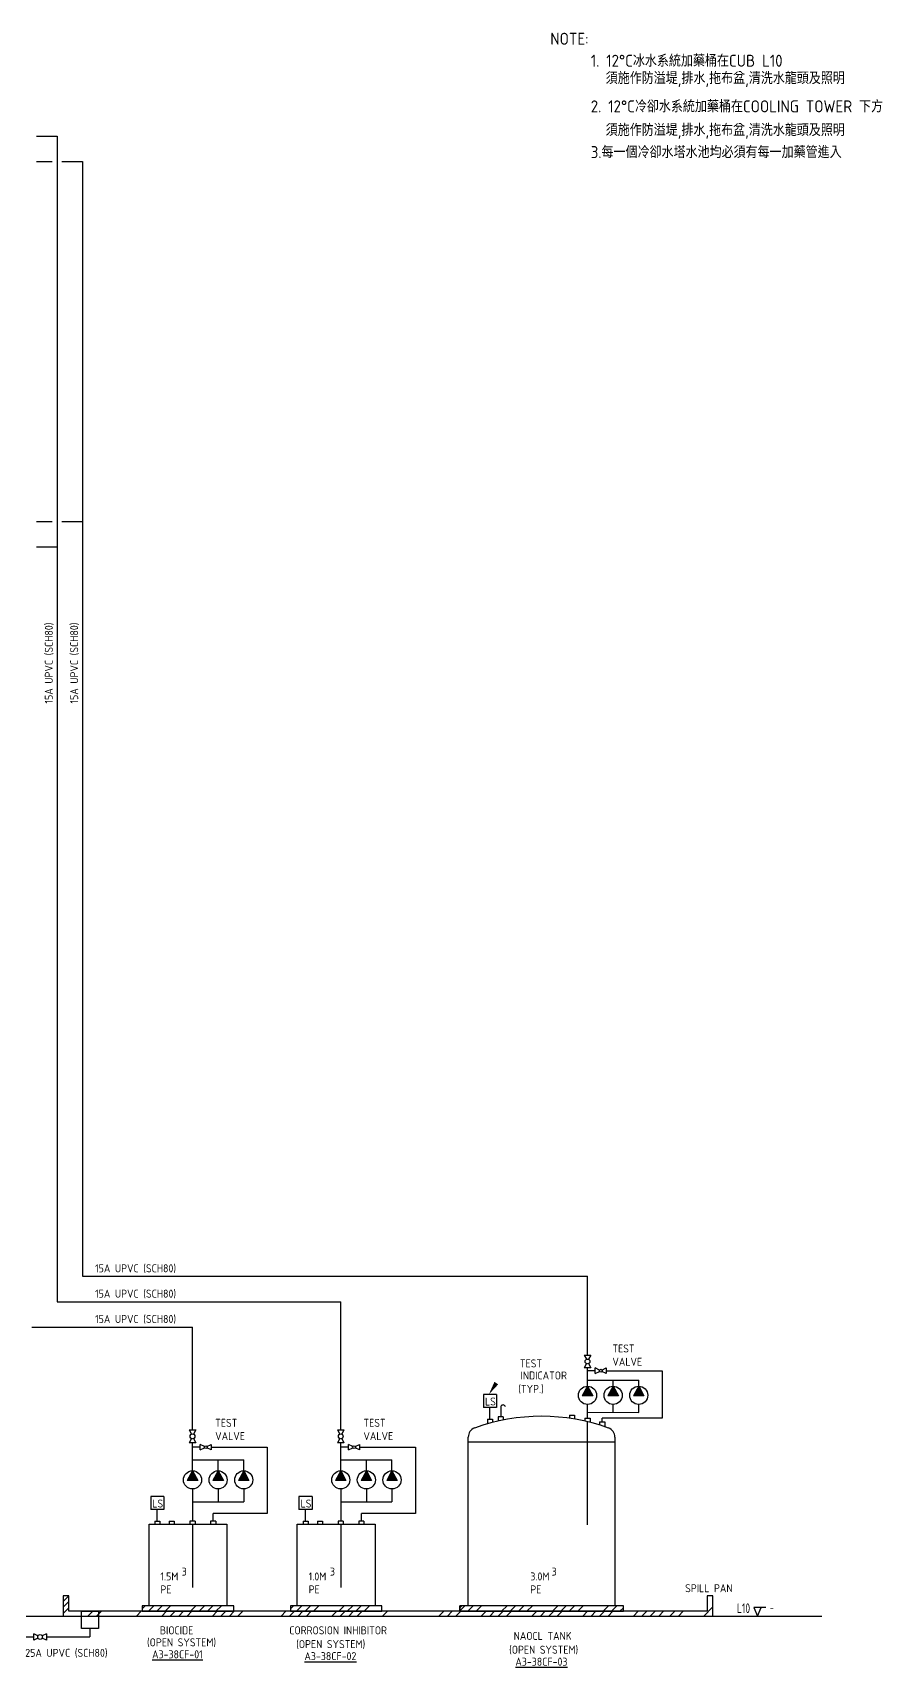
# Model space of a CAD drawing. Header units: millimetres. Extents: x 139 to 715, y 66 to 578.
# Drawn here: x 449 to 715, y 67 to 578 of the extents above; entities that cross this region are included whole.
import ezdxf
from ezdxf.enums import TextEntityAlignment as Align

# ---------------------------------------------------------------- set-up
doc = ezdxf.new("R2010")
doc.units = ezdxf.units.MM
for name, color, linetype in [('BASE', 3, 'Continuous'), ('EQ', 4, 'Continuous'), ('G-ANNO-TEXT', 3, 'Continuous'), ('M-CWTR-COND', 210, 'Continuous'), ('M-CWTR-EQPM', 22, 'Continuous'), ('M-CWTR-TEXT', 3, 'Continuous'), ('M-CWTR-VAVE', 2, 'Continuous'), ('M-DETL-02', 4, 'Continuous'), ('MENOTE', 4, 'Continuous'), ('TEXT', 3, 'Continuous'), ('TX1', 3, 'Continuous')]:
    doc.layers.add(name, color=color, linetype=linetype)
doc.styles.add('AA-TXT', font='isocp.shx', dxfattribs={"bigfont": 'chineset.shx'})

# ---------------------------------------------------------------- blocks, each defined once
blk = doc.blocks.new('RISER-TXT')
at = {"layer": 'G-ANNO-TEXT'}
for p, q in [((-1.15, 2.64), (0, 0)), ((2.6, 2.64), (-1.15, 2.64)), ((0, 0), (1.15, 2.64))]:
    blk.add_line(p, q, dxfattribs=at)
at = {"layer": 'G-ANNO-TEXT', "style": 'AA-TXT', "width": 0.8}
blk.add_attdef('LEVEL', text='', height=3, dxfattribs=at).set_placement((-2.33, 0.96), align=Align.RIGHT)
blk.add_attdef('HIGEHT', (3.82, 1.42), '', height=2.5, dxfattribs=at)
blk = doc.blocks.new('0111B')
at = {"layer": 'M-CWTR-VAVE'}
for p, q in [((0, 4), (0.66, 2.67)), ((0, 4), (2, 4)), ((0.66, 1.33), (0, 0)), ((2, 0), (0, 0)), ((2, 4), (1.34, 2.67)), ((1.34, 1.33), (2, 0))]:
    blk.add_line(p, q, dxfattribs=at)
blk.add_circle((1, 2), 0.75, dxfattribs=at)
blk = doc.blocks.new('MA20D1')
at = {"layer": 'M-CWTR-VAVE'}
for p, q in [((-0.11, 0.06), (-0.5, 0.25)), ((-0.5, -0.25), (-0.5, 0.25)), ((0.11, 0.06), (0.5, 0.25)), ((0.5, 0.25), (0.5, -0.25)), ((-0.5, -0.25), (-0.11, -0.06)), ((0.5, -0.25), (0.11, -0.06))]:
    blk.add_line(p, q, dxfattribs=at)
blk.add_circle((0, 0), 0.128, dxfattribs=at)

msp = doc.modelspace()

# ---------------------------------------------------------------- hatches: boundary and pattern name
at = {"layer": 'M-CWTR-EQPM'}
h = msp.add_hatch(dxfattribs=at)
h.set_pattern_fill('ANSI34', color=252, scale=14.933333, style=0)
h.set_pattern_definition([(45, (168.08, 23.222), (-7.9196, 7.9196), []), (45, (170.72, 23.222), (-7.9196, 7.9196), []), (45, (173.36, 23.222), (-7.9196, 7.9196), []), (45, (176, 23.222), (-7.9196, 7.9196), [])])
h.paths.add_polyline_path([(483.72, 86.36), (483.72, 84.68), (512.27, 84.68), (512.27, 86.36)])
h = msp.add_hatch(dxfattribs=at)
h.set_pattern_fill('ANSI34', color=252, scale=14.933333, style=0)
h.set_pattern_definition([(45, (214.386, 23.222), (-7.9196, 7.9196), []), (45, (217.025, 23.222), (-7.9196, 7.9196), []), (45, (219.665, 23.222), (-7.9196, 7.9196), []), (45, (222.305, 23.222), (-7.9196, 7.9196), [])])
h.paths.add_polyline_path([(530.03, 86.36), (530.03, 84.68), (558.58, 84.68), (558.58, 86.36)])
h = msp.add_hatch(dxfattribs=at)
h.set_pattern_fill('ANSI34', color=252, scale=14.933333, style=0)
h.set_pattern_definition([(45, (214.116, 23.222), (-7.9196, 7.9196), []), (45, (216.756, 23.222), (-7.9196, 7.9196), []), (45, (219.396, 23.222), (-7.9196, 7.9196), []), (45, (222.036, 23.222), (-7.9196, 7.9196), [])])
h.paths.add_polyline_path([(583.37, 86.36), (583.37, 84.68), (582.86, 84.68), (582.86, 86.36)])
h = msp.add_hatch(dxfattribs=at)
h.set_pattern_fill('ANSI34', color=252, scale=14.933333, style=0)
h.set_pattern_definition([(45, (265.231, 23.222), (-7.9196, 7.9196), []), (45, (267.871, 23.222), (-7.9196, 7.9196), []), (45, (270.511, 23.222), (-7.9196, 7.9196), []), (45, (273.151, 23.222), (-7.9196, 7.9196), [])])
h.paths.add_polyline_path([(582.86, 86.36), (582.86, 84.68), (633.98, 84.68), (633.98, 86.36)])

# ---------------------------------------------------------------- linework, layer by layer
at = {"color": 1, "ltscale": 0.1}
for p, q in [((425, 83.16), (459.01, 83.16)), ((661.94, 83.16), (695.94, 83.16))]:
    msp.add_line(p, q, dxfattribs=at)
at = {"layer": 'BASE', "color": 3}
for points in [[(483.72, 86.36), (483.72, 84.68), (512.27, 84.68), (512.27, 86.36)], [(530.03, 86.36), (530.03, 84.68), (558.58, 84.68), (558.58, 86.36)], [(582.86, 86.36), (582.86, 84.68), (582.86, 84.68), (582.86, 86.36)], [(582.86, 86.36), (582.86, 84.68), (633.98, 84.68), (633.98, 86.36)]]:
    msp.add_lwpolyline(points, close=True, dxfattribs=at)
at = {"layer": 'EQ'}
for p, q in [((594.38, 152.4), (590.27, 152.4)), ((590.27, 152.4), (590.27, 148.29)), ((594.38, 148.29), (590.27, 148.29)), ((594.38, 152.4), (594.38, 148.29)), ((486.36, 120.52), (486.36, 116.41)), ((490.47, 120.52), (486.36, 120.52)), ((490.47, 120.52), (490.47, 116.41)), ((532.66, 120.52), (532.66, 116.41)), ((536.77, 120.52), (532.66, 120.52)), ((536.77, 120.52), (536.77, 116.41)), ((490.47, 116.41), (486.36, 116.41)), ((536.77, 116.41), (532.66, 116.41))]:
    msp.add_line(p, q, dxfattribs=at)
at = {"layer": 'M-CWTR-COND'}
for p, q in [((450.67, 545.43), (457.08, 545.43)), ((457.08, 545.43), (457.08, 181.37)), ((450.67, 537.51), (455.58, 537.51)), ((458.58, 537.51), (465, 537.51)), ((465, 537.51), (465, 189.29)), ((450.67, 425.1), (455.58, 425.1)), ((458.58, 425.1), (465, 425.1)), ((450.67, 417.18), (457.08, 417.18)), ((465, 189.29), (622.78, 189.29)), ((622.78, 164.7), (622.78, 189.29)), ((457.08, 181.37), (545.71, 181.37)), ((545.71, 141.3), (545.71, 181.37)), ((449.17, 173.45), (499.4, 173.45)), ((499.4, 141.3), (499.4, 173.45)), ((622.78, 154.95), (622.78, 160.7)), ((625.21, 159.81), (622.78, 159.81)), ((628.62, 159.81), (646.12, 159.81)), ((646.12, 159.81), (646.12, 144.98)), ((622.77, 156.89), (638.78, 156.88)), ((630.78, 154.95), (630.78, 156.88)), ((638.78, 154.95), (638.78, 156.88)), ((592.32, 144.7), (592.32, 148.29)), ((622.77, 144.99), (622.77, 149.29)), ((630.77, 146.81), (630.77, 149.29)), ((638.77, 146.8), (638.77, 149.29)), ((622.75, 111.67), (622.77, 143.88)), ((622.77, 146.81), (638.77, 146.8)), ((646.12, 144.98), (627.36, 144.98)), ((627.36, 143.82), (627.36, 144.98)), ((499.4, 128.35), (499.4, 137.3)), ((501.84, 135.9), (499.4, 135.9)), ((505.25, 135.9), (522.75, 135.9)), ((522.75, 135.9), (522.75, 115.16)), ((545.71, 128.35), (545.71, 137.3)), ((548.14, 135.9), (545.71, 135.9)), ((551.56, 135.9), (569.05, 135.9)), ((569.05, 135.9), (569.05, 115.16)), ((499.4, 131.96), (515.4, 131.96)), ((507.4, 128.35), (507.4, 131.96)), ((515.4, 128.35), (515.4, 131.96)), ((545.71, 131.96), (561.71, 131.96)), ((553.71, 128.35), (553.71, 131.96)), ((561.71, 128.35), (561.71, 131.96)), ((499.4, 122.88), (499.4, 112.82)), ((507.4, 122.88), (507.4, 118.81)), ((515.4, 122.88), (515.4, 118.81)), ((545.71, 122.88), (545.71, 112.82)), ((553.71, 122.88), (553.71, 118.81)), ((561.71, 122.88), (561.71, 118.81)), ((499.4, 118.81), (515.4, 118.81)), ((545.71, 118.81), (561.71, 118.81)), ((488.41, 112.82), (488.41, 116.41)), ((522.75, 115.16), (505.85, 115.16)), ((505.85, 112.82), (505.85, 115.16)), ((534.72, 112.82), (534.72, 116.41)), ((569.05, 115.16), (552.15, 115.16)), ((552.15, 112.82), (552.15, 115.16)), ((499.4, 111.85), (499.4, 92.05)), ((545.71, 111.85), (545.71, 92.05)), ((445.04, 76.63), (449.8, 76.63)), ((453.8, 76.63), (467.37, 76.63)), ((467.37, 79.28), (467.37, 76.63))]:
    msp.add_line(p, q, dxfattribs=at)
msp.add_lwpolyline([(464.71, 84.68), (470.02, 84.68), (470.02, 79.28), (464.71, 79.28)], close=True, dxfattribs=at)
at = {"layer": 'M-CWTR-EQPM', "linetype": 'Continuous'}
for p, q in [((622.78, 154.95), (621.14, 151.92)), ((622.78, 154.95), (624.41, 151.92)), ((630.78, 154.95), (629.14, 151.92)), ((630.78, 154.95), (632.41, 151.92)), ((638.78, 154.95), (637.14, 151.92)), ((638.78, 154.95), (640.41, 151.92)), ((595.66, 148.67), (595.66, 145.38)), ((624.41, 151.92), (621.14, 151.92)), ((632.41, 151.92), (629.14, 151.92)), ((640.41, 151.92), (637.14, 151.92)), ((591.52, 144.7), (591.52, 143.25)), ((591.52, 144.7), (593.12, 144.7)), ((593.12, 144.7), (593.12, 143.73)), ((594.86, 145.38), (594.86, 144.06)), ((596.46, 145.38), (594.86, 145.38)), ((596.46, 145.38), (596.46, 144.4)), ((617.15, 145.93), (618.75, 145.93)), ((617.15, 145.93), (617.15, 144.95)), ((618.75, 145.93), (618.75, 144.7)), ((621.97, 144.99), (621.97, 144.02)), ((621.97, 144.99), (623.57, 144.99)), ((623.57, 144.99), (623.57, 143.68)), ((626.56, 143.82), (626.56, 142.84)), ((626.56, 143.82), (628.16, 143.82)), ((628.16, 143.82), (628.16, 142.31)), ((499.4, 128.55), (497.77, 125.52)), ((499.4, 128.55), (501.03, 125.52)), ((507.4, 128.55), (505.77, 125.52)), ((507.4, 128.55), (509.03, 125.52)), ((515.4, 128.55), (513.77, 125.52)), ((515.4, 128.55), (517.03, 125.52)), ((545.71, 128.55), (544.08, 125.52)), ((545.71, 128.55), (547.34, 125.52)), ((553.71, 128.55), (552.08, 125.52)), ((553.71, 128.55), (555.34, 125.52)), ((561.71, 128.55), (560.08, 125.52)), ((561.71, 128.55), (563.34, 125.52)), ((501.03, 125.52), (497.77, 125.52)), ((509.03, 125.52), (505.77, 125.52)), ((517.03, 125.52), (513.77, 125.52)), ((547.34, 125.52), (544.08, 125.52)), ((555.34, 125.52), (552.08, 125.52)), ((563.34, 125.52), (560.08, 125.52)), ((487.61, 112.82), (489.21, 112.82)), ((487.61, 112.82), (487.61, 111.85)), ((489.21, 112.82), (489.21, 111.85)), ((492.09, 112.82), (492.09, 111.85)), ((492.09, 112.82), (493.69, 112.82)), ((493.69, 112.82), (493.69, 111.85)), ((498.6, 112.82), (498.6, 111.85)), ((500.2, 112.82), (498.6, 112.82)), ((500.2, 112.82), (500.2, 111.85)), ((505.05, 112.82), (505.05, 111.85)), ((506.65, 112.82), (505.05, 112.82)), ((506.65, 112.82), (506.65, 111.85)), ((533.92, 112.82), (535.52, 112.82)), ((533.92, 112.82), (533.92, 111.85)), ((535.52, 112.82), (535.52, 111.85)), ((538.39, 112.82), (538.39, 111.85)), ((538.39, 112.82), (539.99, 112.82)), ((539.99, 112.82), (539.99, 111.85)), ((544.91, 112.82), (544.91, 111.85)), ((546.51, 112.82), (544.91, 112.82)), ((546.51, 112.82), (546.51, 111.85)), ((551.35, 112.82), (551.35, 111.85)), ((552.95, 112.82), (551.35, 112.82)), ((552.95, 112.82), (552.95, 111.85)), ((485.83, 111.85), (510.16, 111.85)), ((485.83, 86.36), (485.83, 111.85)), ((510.16, 111.85), (510.16, 86.36)), ((532.14, 111.85), (556.46, 111.85)), ((532.14, 86.36), (532.14, 111.85)), ((556.46, 111.85), (556.46, 86.36)), ((510.16, 86.36), (485.83, 86.36)), ((556.46, 86.36), (532.14, 86.36))]:
    msp.add_line(p, q, dxfattribs=at)
at = {"layer": 'M-CWTR-EQPM'}
for p, q in [((585.53, 86.36), (585.53, 139.1)), ((631.32, 139.1), (631.32, 86.36)), ((585.53, 137.6), (631.32, 137.6)), ((631.32, 86.36), (585.53, 86.36))]:
    msp.add_line(p, q, dxfattribs=at)
at = {"layer": 'M-CWTR-EQPM', "color": 252}
for p, q in [((459.01, 87.71), (460.78, 89.48)), ((459.01, 85.93), (460.78, 87.7)), ((459.01, 84.01), (460.78, 85.78)), ((466.74, 83.16), (468.26, 84.68)), ((469.38, 83.16), (470.9, 84.68)), ((469.42, 83.16), (470.94, 84.68)), ((481.88, 83.16), (483.39, 84.68)), ((489.8, 83.16), (491.31, 84.68)), ((492.44, 83.16), (493.95, 84.68)), ((495.08, 83.16), (496.59, 84.68)), ((497.72, 83.16), (499.23, 84.68)), ((505.64, 83.16), (507.15, 84.68)), ((508.28, 83.16), (509.79, 84.68)), ((510.92, 83.16), (512.43, 84.68)), ((513.56, 83.16), (515.07, 84.68)), ((527.08, 83.16), (528.59, 84.68)), ((529.72, 83.16), (531.23, 84.68)), ((532.36, 83.16), (533.87, 84.68)), ((535, 83.16), (536.51, 84.68)), ((542.91, 83.16), (544.43, 84.68)), ((545.55, 83.16), (547.07, 84.68)), ((548.19, 83.16), (549.71, 84.68)), ((550.83, 83.16), (552.35, 84.68)), ((558.75, 83.16), (560.27, 84.68)), ((576.39, 83.16), (577.91, 84.68)), ((579.03, 83.16), (580.55, 84.68)), ((581.67, 83.16), (583.19, 84.68)), ((589.59, 83.16), (591.11, 84.68)), ((592.23, 83.16), (593.75, 84.68)), ((594.87, 83.16), (596.39, 84.68)), ((597.51, 83.16), (599.03, 84.68)), ((605.43, 83.16), (606.95, 84.68)), ((608.07, 83.16), (609.59, 84.68)), ((610.71, 83.16), (612.23, 84.68)), ((613.35, 83.16), (614.87, 84.68)), ((621.27, 83.16), (622.79, 84.68)), ((623.91, 83.16), (625.43, 84.68)), ((626.55, 83.16), (628.07, 84.68)), ((629.19, 83.16), (630.71, 84.68)), ((637.11, 83.16), (638.63, 84.68)), ((639.75, 83.16), (641.27, 84.68)), ((642.39, 83.16), (643.91, 84.68)), ((645.03, 83.16), (646.55, 84.68)), ((648.53, 83.16), (650.05, 84.68)), ((651.17, 83.16), (652.69, 84.68)), ((659.09, 83.16), (661.94, 86)), ((661.73, 83.16), (661.94, 83.36))]:
    msp.add_line(p, q, dxfattribs=at)
at = {"layer": 'M-CWTR-EQPM', "linetype": 'Continuous'}
for centre in [(622.78, 152.12), (630.78, 152.12), (638.78, 152.12), (499.4, 125.71), (507.4, 125.71), (515.4, 125.71), (545.71, 125.71), (553.71, 125.71), (561.71, 125.71)]:
    msp.add_circle(centre, 2.83, dxfattribs=at)
at = {"layer": 'M-CWTR-EQPM'}
for centre, radius, start, end in [((596.36, 148.33), 0.78, 14.3166, 154.1142), ((608.42, 83.95), 61.62, 70.1515, 109.8485), ((588.51, 139.1), 2.99, 109.8485, 180), ((628.33, 139.1), 2.99, 0, 70.1515)]:
    msp.add_arc(centre, radius, start, end, dxfattribs=at)
at = {"layer": 'M-CWTR-EQPM', "linetype": 'Continuous'}
for points in [[(622.78, 154.95), (621.14, 151.92), (624.41, 151.92)], [(630.78, 154.95), (629.14, 151.92), (632.41, 151.92)], [(638.78, 154.95), (637.14, 151.92), (640.41, 151.92)], [(499.4, 128.55), (497.77, 125.52), (501.03, 125.52)], [(507.4, 128.55), (505.77, 125.52), (509.03, 125.52)], [(515.4, 128.55), (513.77, 125.52), (517.03, 125.52)], [(545.71, 128.55), (544.08, 125.52), (547.34, 125.52)], [(553.71, 128.55), (552.08, 125.52), (555.34, 125.52)], [(561.71, 128.55), (560.08, 125.52), (563.34, 125.52)]]:
    msp.add_solid(points, dxfattribs=at)
at = {"layer": 'M-DETL-02'}
for p, q in [((460.78, 89.47), (459.01, 89.47)), ((459.01, 89.47), (459.01, 83.16)), ((460.78, 84.68), (460.78, 89.47)), ((660.17, 89.47), (660.17, 84.68)), ((661.94, 89.47), (660.17, 89.47)), ((661.94, 83.16), (661.94, 89.47)), ((459.01, 83.16), (661.94, 83.16)), ((660.17, 84.68), (460.78, 84.68))]:
    msp.add_line(p, q, dxfattribs=at)
at = {"layer": 'TEXT'}
msp.add_lwpolyline([(592.07, 152.4, 0, 0.747, 0), (593.27, 154.29, 0, 0, 0), (598.32, 162.26, 0, 0, 0), (601.18, 162.26, 0, 0, 0)], format="xyseb", dxfattribs=at)
at = {"layer": 'TX1'}
msp.add_lwpolyline([(591.96, 152.4, 0, 1.41, 0), (594.29, 155.93, 0, 0, 0)], format="xyseb", dxfattribs=at)

# ---------------------------------------------------------------- block references
msp.add_blockref('RISER-TXT', (675.9, 83.16)).add_auto_attribs({'HIGEHT': '-', 'LEVEL': 'L10'})
at = {"layer": 'M-CWTR-TEXT'}
for p in [(621.78, 160.7), (498.4, 137.3), (544.71, 137.3)]:
    msp.add_blockref('0111B', p, dxfattribs=at)
at = {"layer": 'M-CWTR-TEXT', "rotation": 270}
msp.add_blockref('0111B', (449.8, 77.63), dxfattribs=at)
at = {"layer": 'M-CWTR-VAVE', "color": 2, "linetype": 'Continuous', "xscale": 3.413759999999911, "yscale": 3.413759999999911, "zscale": 3.413759999999911}
for p, rotation in [((626.92, 159.81), 7.648481504231543e-07), ((503.54, 135.9), 7.648481504231542e-07), ((549.85, 135.9), 7.648481504231542e-07)]:
    msp.add_blockref('MA20D1', p, dxfattribs=dict(at, rotation=rotation))

# ---------------------------------------------------------------- texts
at = {"layer": 'M-CWTR-TEXT', "linetype": 'Continuous', "style": 'AA-TXT'}
for s, height, p in [('NOTE:', 3.75, (611.17, 573.99)), ('1. 12%%DC冰水系統加藥桶在CUB L10', 3.75, (623.8, 567.12)), ('須施作防溢堤,排水,拖布盆,清洗水龍頭及照明', 3.75, (628.46, 561.69)), ('2. 12%%DC冷卻水系統加藥桶在COOLING TOWER 下方', 3.75, (623.8, 552.87)), ('須施作防溢堤,排水,拖布盆,清洗水龍頭及照明', 3.75, (628.46, 545.49)), ('3.每一個冷卻水塔水池均必須有每一加藥管進入', 3.75, (623.8, 538.58)), ('TEST ', 2.5, (630.55, 165.49)), ('VALVE', 2.5, (630.55, 161.35)), ('TEST ', 2.5, (601.66, 160.84)), ('INDICATOR', 2.5, (601.85, 157.07)), ('(TYP.)', 2.5, (601.15, 152.87)), ('3', 2.5, (496.02, 95.81)), ('3', 2.5, (542.32, 95.81)), ('3', 2.5, (611.56, 95.81)), ('1.5M', 2.5, (489.36, 94.29)), ('PE', 2.5, (489.37, 90.25)), ('1.0M', 2.5, (535.67, 94.29)), ('PE', 2.5, (535.68, 90.25)), ('3.0M', 2.5, (604.91, 94.29)), ('PE', 2.5, (604.91, 90.25)), ('SPILL PAN', 2.5, (653.27, 90.62)), ('BIOCIDE', 2.5, (489.22, 77.46)), ('CORROSION INHIBITOR', 2.5, (529.64, 77.46)), ('NAOCL TANK', 2.5, (599.72, 75.72)), ('(OPEN SYSTEM)', 2.5, (485.19, 73.71)), ('%%UA3-38CF-01', 2.5, (486.78, 69.96)), ('(OPEN SYSTEM)', 2.5, (531.78, 73.15)), ('%%UA3-38CF-02', 2.5, (534.35, 69.4)), ('(OPEN SYSTEM)', 2.5, (598.3, 71.41)), ('%%UA3-38CF-03', 2.5, (600.24, 67.66))]:
    msp.add_text(s, height=height, dxfattribs=at).set_placement(p)
for p in [(455.77, 380.85), (463.69, 380.85)]:
    msp.add_text('15A UPVC (SCH80)', height=2.5, rotation=90, dxfattribs=at).set_placement(p, align=Align.CENTER)
for s, p in [('15A UPVC (SCH80)', (481.61, 190.54)), ('15A UPVC (SCH80)', (481.61, 182.62)), ('15A UPVC (SCH80)', (481.61, 174.7)), ('25A UPVC (SCH80)', (460.01, 70.43))]:
    msp.add_text(s, height=2.5, dxfattribs=at).set_placement(p, align=Align.CENTER)
at = {"layer": 'M-CWTR-TEXT', "style": 'AA-TXT'}
for s, p in [('TEST ', (506.48, 142.27)), ('TEST ', (552.79, 142.27)), ('VALVE', (506.48, 138.13)), ('VALVE', (552.79, 138.13))]:
    msp.add_text(s, height=2.5, dxfattribs=at).set_placement(p)
at = {"layer": 'MENOTE', "style": 'AA-TXT'}
for p in [(590.76, 148.94), (486.84, 117.06), (533.15, 117.06)]:
    msp.add_text('LS', height=2.5, dxfattribs=at).set_placement(p)

doc.saveas('drawing.dxf')
